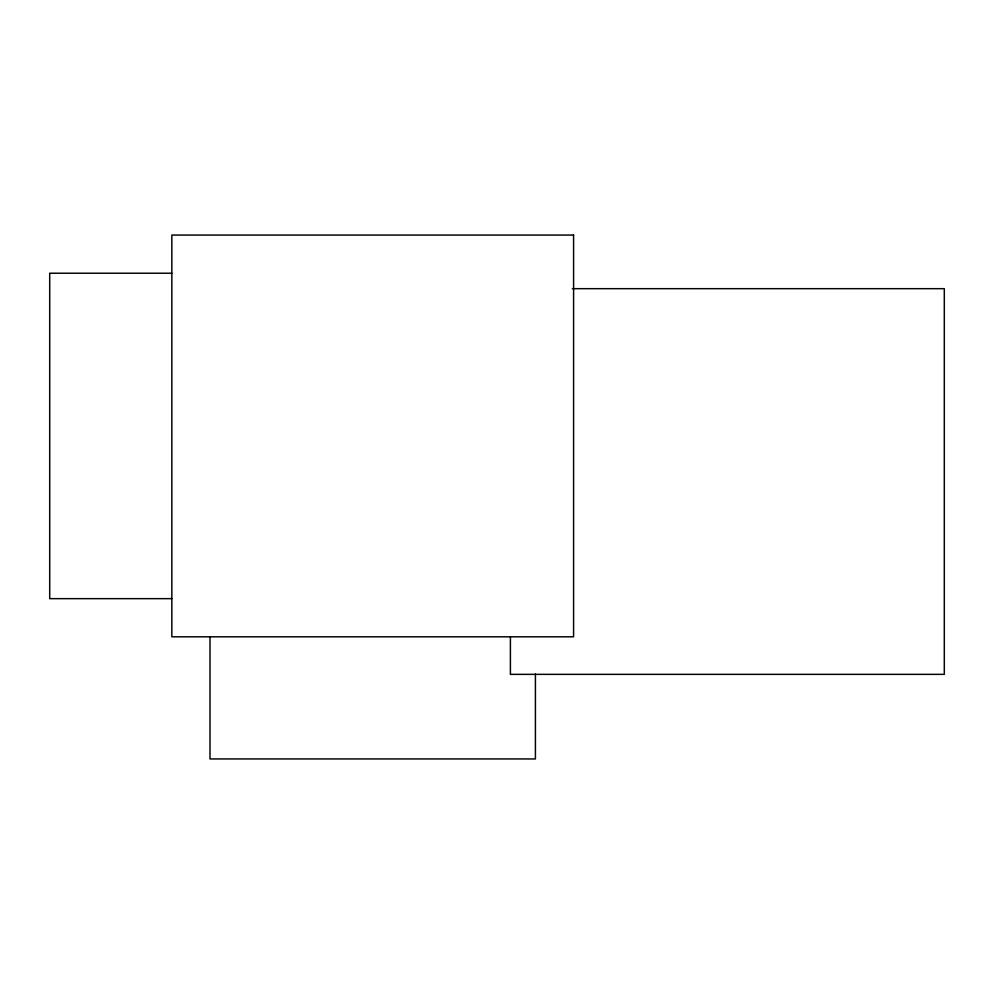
<?xml version="1.0" encoding="UTF-8"?>
<svg xmlns="http://www.w3.org/2000/svg" width="994" height="994" viewBox="0 0 994 994"><rect width="100%" height="100%" fill="white"/><g stroke="black" fill="none" stroke-linecap="round" stroke-linejoin="round"><path stroke-width="1.49" d="M171.813 273.226L49.7 273.226L49.7 598.649L171.813 598.649M572.395 288.67L944.3 288.67L944.3 674.354L510.407 674.354L510.407 637.179M535.418 673.932L535.418 758.944L209.995 758.944L209.995 636.831M573.588 235.056L171.838 235.056L171.838 636.806L573.588 636.806L573.588 235.056"/></g></svg>
